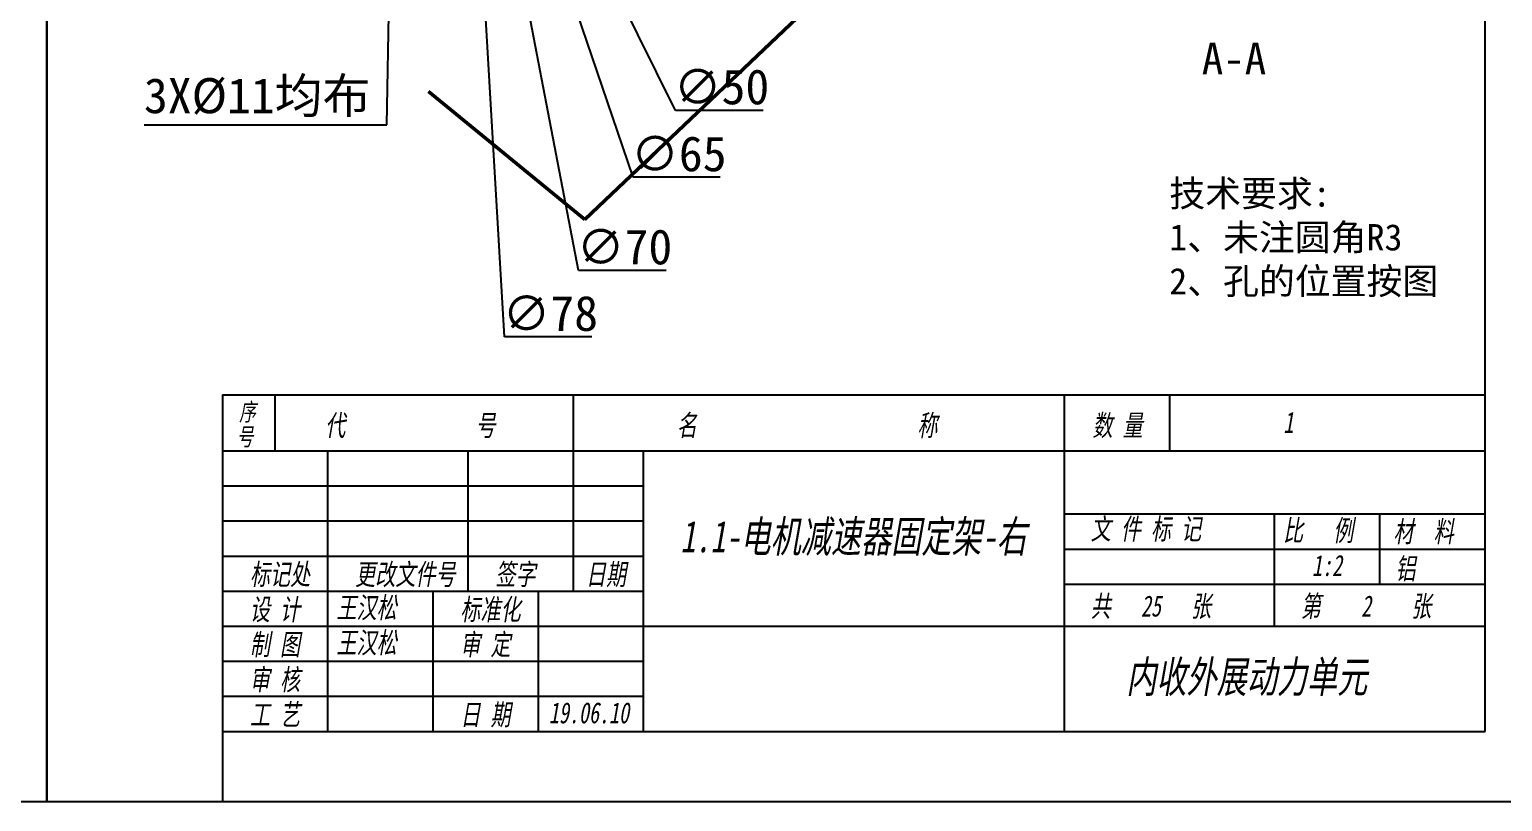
# Model space of a CAD drawing. Header units: millimetres. Extents: x 8840 to 20870, y -7456 to 1741.
# Drawn here: x 11359.9 to 11779.9, y -6249.8 to -6029.7 of the extents above; entities that cross this region are included whole.
import ezdxf

# ---------------------------------------------------------------- set-up
doc = ezdxf.new("R2010")
doc.units = ezdxf.units.MM
doc.layers.get('0').update_dxf_attribs({"lineweight": 25})
for name, color, linetype in [('临时线', 6, 'Continuous'), ('尺寸标注', 4, 'Continuous'), ('文字', 7, 'Continuous')]:
    doc.layers.add(name, color=color, linetype=linetype)
doc.layers.add('尺寸线', color=4, linetype='Continuous', lineweight=25)
doc.layers.add('粗实线', color=7, linetype='Continuous', lineweight=25)
doc.styles.get("Standard").update_dxf_attribs({"font": ''})
doc.styles.add('样式 2', font='', dxfattribs={"width": 0.7, "oblique": 10})
doc.styles.get('Standard').set_extended_font_data('SimSun')
doc.styles.get('样式 2').set_extended_font_data('SimSun')
doc.dimstyles.new('ISO-25 1.2', dxfattribs={"dimscale": 2, "dimtxt": 5, "dimasz": 2.5, "dimexe": 1.25, "dimexo": 0.625, "dimtad": 1, "dimtoh": 1, "dimdsep": 46, "dimtxsty": 'Standard', "dimcen": 2.5, "dimclrt": 7, "dimadec": 0, "dimazin": 0, "dimtfac": 1, "dimtmove": 0, "dimatfit": 3, "dimfxl": 1, "dimarcsym": 0})

# ---------------------------------------------------------------- blocks, each defined once
blk = doc.blocks.new('*D904')
at = {"layer": 'Defpoints', "color": 0}
for p in [(11463.69, -5951.58), (11463.49, -5962.57)]:
    blk.add_point(p, dxfattribs=at)
at = {"layer": '尺寸线', "color": 0, "lineweight": -2}
for p, q in [((11463.78, -5946.58), (11463.87, -5941.58)), ((11463.69, -5951.58), (11463.49, -5962.57)), ((11461.8, -6056.93), (11463.4, -5967.57)), ((11392.66, -6056.93), (11461.8, -6056.93))]:
    blk.add_line(p, q, dxfattribs=at)
at = {"layer": '尺寸线', "color": 0}
for points in [[(11462.95, -5946.56), (11464.61, -5946.59), (11463.69, -5951.58)], [(11462.57, -5967.56), (11464.24, -5967.59), (11463.49, -5962.57)]]:
    blk.add_solid(points, dxfattribs=at)
at = {"layer": '尺寸线', "color": 7, "insert": (11424.83, -6049.12), "char_height": 10, "attachment_point": 5}
blk.add_mtext('3X%%c11均布', dxfattribs=at)
blk = doc.blocks.new('*D917')
at = {"layer": 'Defpoints', "color": 0}
for p in [(11473.4, -5909.77), (11495.56, -5954.59)]:
    blk.add_point(p, dxfattribs=at)
at = {"layer": '尺寸标注', "color": 0, "lineweight": -2}
for p, q in [((11471.19, -5905.29), (11468.97, -5900.8)), ((11473.4, -5909.77), (11495.56, -5954.59)), ((11544.09, -6052.75), (11497.78, -5959.07)), ((11569.14, -6052.75), (11544.09, -6052.75))]:
    blk.add_line(p, q, dxfattribs=at)
at = {"layer": '尺寸标注', "color": 0}
for points in [[(11471.94, -5904.92), (11470.44, -5905.66), (11473.4, -5909.77)], [(11498.53, -5958.7), (11497.03, -5959.44), (11495.56, -5954.59)]]:
    blk.add_solid(points, dxfattribs=at)
at = {"layer": '尺寸标注', "color": 7, "insert": (11557.24, -6046.11), "char_height": 10, "attachment_point": 5}
blk.add_mtext('∅50', dxfattribs=at)
blk = doc.blocks.new('*D918')
at = {"layer": 'Defpoints', "color": 0}
for p in [(11474.02, -5901.41), (11494.95, -5962.95)]:
    blk.add_point(p, dxfattribs=at)
at = {"layer": '尺寸标注', "color": 0, "lineweight": -2}
for p, q in [((11472.41, -5896.68), (11470.8, -5891.94)), ((11474.02, -5901.41), (11494.95, -5962.95)), ((11532, -6071.84), (11496.56, -5967.68)), ((11556.88, -6071.84), (11532, -6071.84))]:
    blk.add_line(p, q, dxfattribs=at)
at = {"layer": '尺寸标注', "color": 0}
for points in [[(11473.19, -5896.41), (11471.62, -5896.95), (11474.02, -5901.41)], [(11497.35, -5967.41), (11495.77, -5967.95), (11494.95, -5962.95)]]:
    blk.add_solid(points, dxfattribs=at)
at = {"layer": '尺寸标注', "color": 7, "insert": (11545.06, -6065.2), "char_height": 10, "attachment_point": 5}
blk.add_mtext('∅65', dxfattribs=at)
blk = doc.blocks.new('*D919')
at = {"layer": 'Defpoints', "color": 0}
for p in [(11477.88, -5897.81), (11491.09, -5966.55)]:
    blk.add_point(p, dxfattribs=at)
at = {"layer": '尺寸标注', "color": 0, "lineweight": -2}
for p, q in [((11476.93, -5892.9), (11475.99, -5887.99)), ((11477.88, -5897.81), (11491.09, -5966.55)), ((11516.43, -6098.37), (11492.04, -5971.46)), ((11541.48, -6098.37), (11516.43, -6098.37))]:
    blk.add_line(p, q, dxfattribs=at)
at = {"layer": '尺寸标注', "color": 0}
for points in [[(11477.75, -5892.74), (11476.11, -5893.06), (11477.88, -5897.81)], [(11492.85, -5971.3), (11491.22, -5971.62), (11491.09, -5966.55)]]:
    blk.add_solid(points, dxfattribs=at)
at = {"layer": '尺寸标注', "color": 7, "insert": (11529.58, -6091.74), "char_height": 10, "attachment_point": 5}
blk.add_mtext('∅70', dxfattribs=at)
blk = doc.blocks.new('*D920')
at = {"layer": 'Defpoints', "color": 0}
for p in [(11482.21, -5893.25), (11486.76, -5971.11)]:
    blk.add_point(p, dxfattribs=at)
at = {"layer": '尺寸标注', "color": 0, "lineweight": -2}
for p, q in [((11481.91, -5888.25), (11481.62, -5883.26)), ((11482.21, -5893.25), (11486.76, -5971.11)), ((11495.32, -6117.34), (11487.05, -5976.1)), ((11520.26, -6117.34), (11495.32, -6117.34))]:
    blk.add_line(p, q, dxfattribs=at)
at = {"layer": '尺寸标注', "color": 0}
for points in [[(11482.74, -5888.21), (11481.08, -5888.3), (11482.21, -5893.25)], [(11487.89, -5976.06), (11486.22, -5976.15), (11486.76, -5971.11)]]:
    blk.add_solid(points, dxfattribs=at)
at = {"layer": '尺寸标注', "color": 7, "insert": (11508.42, -6110.7), "char_height": 10, "attachment_point": 5}
blk.add_mtext('∅78', dxfattribs=at)
blk = doc.blocks.new('CHECK_DWG')
at = {"layer": '粗实线', "color": 1, "linetype": 'ByBlock', "lineweight": 50}
blk.add_line((0, 0), (109.02, 103.6), dxfattribs=at)
at = {"layer": '粗实线', "color": 1, "linetype": 'ByBlock', "lineweight": 50, "ltscale": 2}
blk.add_line((-44.59, 36.45), (0, 0), dxfattribs=at)

msp = doc.modelspace()

# ---------------------------------------------------------------- linework, layer by layer
for p, q in [((11774.91, -6229.824), (11774.91, -5675.824)), ((11414.91, -6133.824), (11774.91, -6133.824)), ((11429.91, -6133.824), (11429.91, -6149.824)), ((11514.91, -6133.824), (11514.91, -6149.824)), ((11654.91, -6133.824), (11654.91, -6229.824)), ((11684.91, -6133.824), (11684.91, -6149.824)), ((11414.91, -6149.824), (11774.91, -6149.824)), ((11534.91, -6149.824), (11534.91, -6229.824)), ((11654.91, -6167.824), (11774.91, -6167.824)), ((11414.91, -6179.824), (11534.91, -6179.824)), ((11534.91, -6199.824), (11774.91, -6199.824)), ((11414.91, -6229.824), (11774.91, -6229.824))]:
    msp.add_line(p, q)
for points in [[(10944.91, -6249.824), (11364.91, -6249.824), (11364.91, -5655.824), (10944.91, -5655.824)], [(11364.91, -6249.824), (11784.91, -6249.824), (11784.91, -5655.824), (11364.91, -5655.824)]]:
    msp.add_lwpolyline(points, close=True)
at = {"layer": '临时线'}
for p, q in [((11444.91, -6149.824), (11444.91, -6229.824)), ((11484.91, -6149.824), (11484.91, -6189.824)), ((11514.91, -6149.824), (11514.91, -6189.824)), ((11414.91, -6159.824), (11534.91, -6159.824)), ((11714.834, -6167.824), (11714.834, -6199.824)), ((11744.834, -6167.824), (11744.834, -6187.824)), ((11414.91, -6169.824), (11534.91, -6169.824)), ((11654.91, -6177.824), (11774.91, -6177.824)), ((11414.91, -6189.824), (11534.91, -6189.824)), ((11474.91, -6189.824), (11474.91, -6229.824)), ((11504.91, -6189.824), (11504.91, -6229.824)), ((11654.91, -6187.824), (11774.91, -6187.824)), ((11414.91, -6199.824), (11534.91, -6199.824)), ((11414.91, -6209.824), (11534.91, -6209.824)), ((11414.91, -6219.824), (11534.91, -6219.824))]:
    msp.add_line(p, q, dxfattribs=at)
at = {"layer": '粗实线'}
msp.add_line((11414.91, -6133.824), (11414.91, -6249.824), dxfattribs=at)

# ---------------------------------------------------------------- block references
at = {"layer": '尺寸标注', "lineweight": 100}
msp.add_blockref('CHECK_DWG', (11518.29, -6083.875), dxfattribs=at)

# ---------------------------------------------------------------- texts
at = {"style": '样式 2', "oblique": 10, "width": 0.7}
for s, height, p in [('序', 5, (11419.726, -6141.222)), ('代             号', 6, (11444.244, -6145.566)), ('名                      称', 6, (11544.506, -6145.566)), ('数 量', 6, (11663.019, -6145.566)), ('1', 6, (11717.449, -6144.709)), ('号', 5, (11419.034, -6148.329)), ('1.1-电机减速器固定架-右', 9, (11545.512, -6178.755)), ('文 件 标 记', 6, (11662.524, -6175.083)), ('比   例', 6, (11717.372, -6175.52)), ('材  料', 6, (11748.846, -6175.837)), ('标记处', 6, (11422.783, -6188.036)), ('更改文件号', 6, (11452.783, -6188.036)), ('签字', 6, (11492.783, -6188.036)), ('日期', 6, (11518.561, -6188.036)), ('1:2', 6, (11725.588, -6185.52)), ('铝', 6, (11749.399, -6186.405)), ('王汉松', 6, (11447.449, -6197.52)), ('共   25   张', 6, (11662.524, -6197.083)), ('第    2    张', 6, (11722.447, -6197.083)), ('设 计', 6, (11422.783, -6198.036)), ('标准化', 6, (11482.783, -6198.036)), ('制 图', 6, (11422.783, -6208.036)), ('王汉松', 6, (11447.449, -6207.52)), ('审 定', 6, (11482.783, -6208.036)), ('审 核', 6, (11422.783, -6218.036)), ('内收外展动力单元', 9, (11672.64, -6218.755)), ('工 艺', 6, (11422.783, -6228.036)), ('日 期', 6, (11482.783, -6228.036)), ('19.06.10', 6, (11508, -6227.515))]:
    msp.add_text(s, height=height, dxfattribs=at).set_placement(p)
at = {"layer": '文字', "ltscale": 0.1, "insert": (11684.897, -6072.691), "char_height": 7.5, "width": 108.27937, "attachment_point": 1}
msp.add_mtext('{\\fSimSun|b0|i0|c134|p2;技术要求:\\P1、未注圆角R3\\P2、孔的位置按图}', dxfattribs=at)
at = {"layer": '粗实线', "insert": (11694.16, -6033.488), "char_height": 9, "attachment_point": 1}
msp.add_mtext_dynamic_manual_height_columns('{\\C7;A-A}', width=35.09452, gutter_width=18.824, heights=[0], dxfattribs=at)

# ---------------------------------------------------------------- dimensions: what is measured, and where the dimension line sits
at = {"layer": '尺寸标注'}
for p1, p2, picture, middle in [((11482.205, -5893.246), (11486.763, -5971.113), '*D920', (11508.416, -6117.339)), ((11477.876, -5897.809), (11491.092, -5966.55), '*D919', (11529.585, -6098.374)), ((11474.016, -5901.411), (11494.952, -5962.947), '*D918', (11545.065, -6071.837)), ((11473.404, -5909.769), (11495.564, -5954.59), '*D917', (11557.243, -6052.75))]:
    dim = msp.add_diameter_dim_2p(p1=p1, p2=p2, dimstyle='ISO-25 1.2', dxfattribs=at)
    dim.commit()
    dim.dimension.update_dxf_attribs({"geometry": picture, "text_midpoint": middle, "dimtype": 163})
at = {"layer": '尺寸线'}
dim = msp.add_diameter_dim_2p(p1=(11463.692, -5951.577), p2=(11463.495, -5962.575), text='3X%%c11均布', dimstyle='ISO-25 1.2', dxfattribs=at)
dim.commit()
dim.dimension.update_dxf_attribs({"geometry": '*D904', "text_midpoint": (11424.829, -6056.929), "dimtype": 163})

doc.saveas('drawing.dxf')
